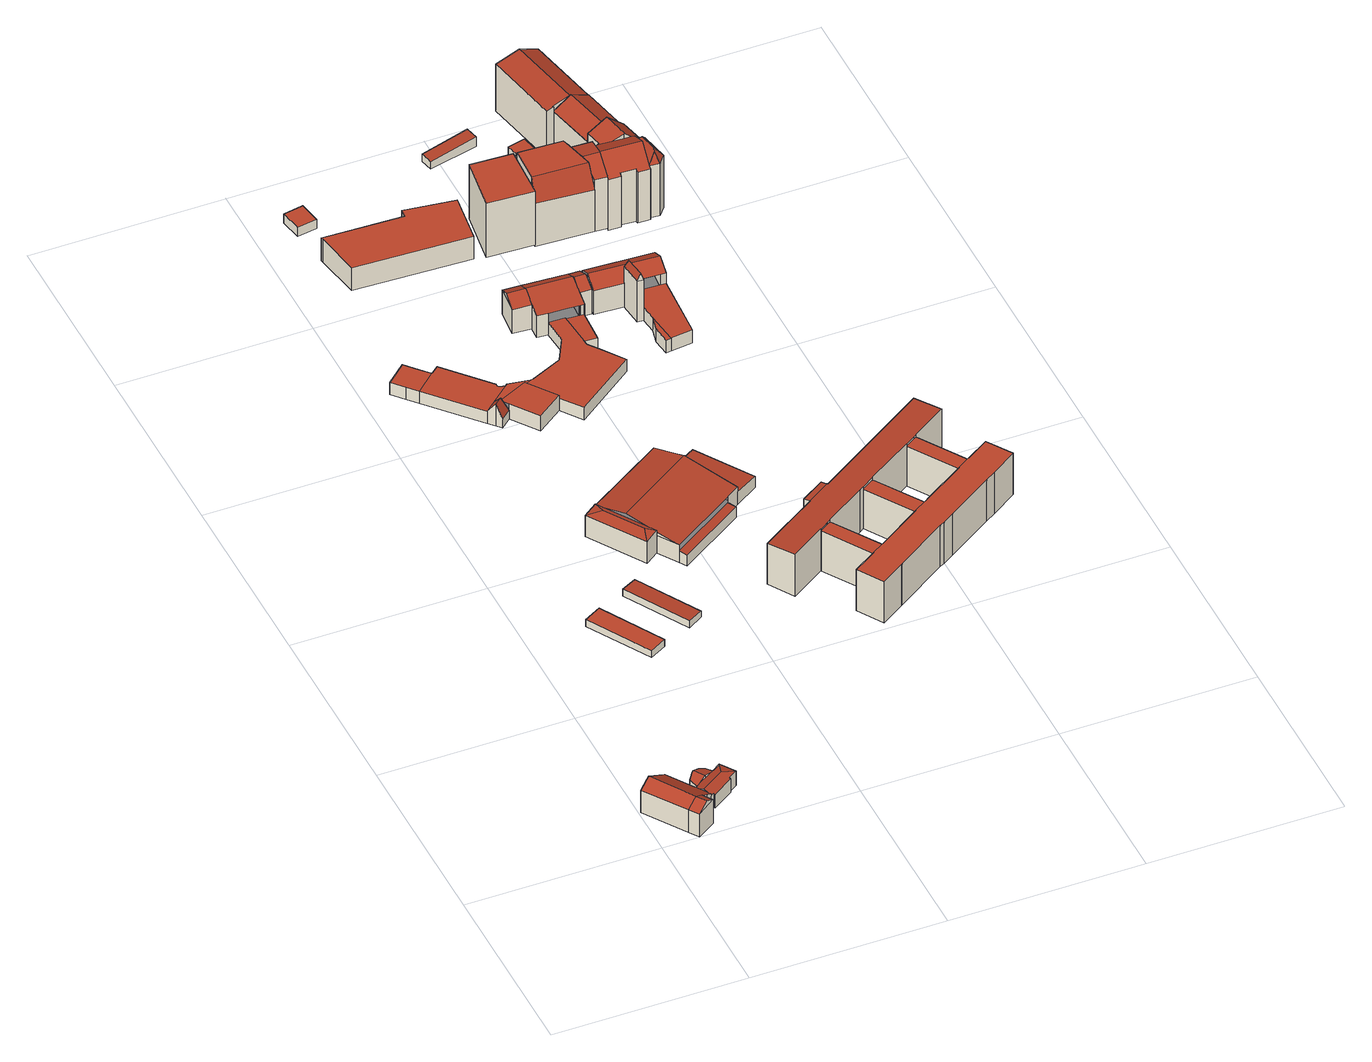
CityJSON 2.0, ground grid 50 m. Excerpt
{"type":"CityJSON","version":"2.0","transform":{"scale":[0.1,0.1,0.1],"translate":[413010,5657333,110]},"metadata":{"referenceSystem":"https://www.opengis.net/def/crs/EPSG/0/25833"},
"CityObjects":{
"building1":{"type":"Building","attributes":{"name":"Rosengarten","Gemeindeschluessel":14612000,"Geometrietyp2DReferenz":"3000","function":"31001_2081","roofType":"9999"},"children":["building1-1","building1-2","building1-3","building1-4"]},
"building1-1":{"type":"BuildingPart","attributes":{"Dachtyp_tdc":"tdcHipAndGableRoof","Dachneigung":23.63,"QualitaetDacherkennung":68,"Geometrietyp2DReferenz":"3000","measuredHeight":5.55,"roofType":"5000"},"parents":["building1"],"geometry":[{"type":"MultiSurface","lod":"2","boundaries":[[[0,1,2,3]],[[1,4,5,2]],[[6,7,8,9]],[[7,10,8]],[[11,12,13]],[[11,14,15,12]],[[14,16,17,15]],[[16,18,19,17]],[[18,20,21,19]],[[20,0,3,21]],[[16,14,22]],[[14,11,23,24,7,6,25,26,22]],[[26,27,4,1,0,20,18,16,22]],[[3,2,5,28,9,8,12,15,17,19,21]]],"semantics":{"surfaces":[{"type":"WallSurface"},{"type":"RoofSurface"},{"type":"GroundSurface"}],"values":[0,0,0,0,0,0,0,0,0,0,1,1,1,2]}}]},
"building1-2":{"type":"BuildingPart","attributes":{"Dachtyp_tdc":"tdcGableRoof","Dachneigung":32.05,"QualitaetDacherkennung":57,"Geometrietyp2DReferenz":"3000","measuredHeight":8.8,"roofType":"3100"},"parents":["building1"],"geometry":[{"type":"MultiSurface","lod":"2","boundaries":[[[29,30,31,32]],[[29,33,34,30]],[[33,35,36,37,34]],[[33,29,38]],[[29,32,39,40,38]],[[35,33,38,40,41]],[[31,30,34,37,42]]],"semantics":{"surfaces":[{"type":"WallSurface"},{"type":"RoofSurface"},{"type":"GroundSurface"}],"values":[0,0,0,0,1,1,2]}}]},
"building1-3":{"type":"BuildingPart","attributes":{"Dachtyp_tdc":"tdcGableRoof","Dachneigung":32.05,"QualitaetDacherkennung":63,"Geometrietyp2DReferenz":"3000","measuredHeight":8.85,"roofType":"3100"},"parents":["building1"],"geometry":[{"type":"MultiSurface","lod":"2","boundaries":[[[43,44,45,5,4]],[[44,32,31,45]],[[36,46,47,37]],[[46,48,49,47]],[[48,50,51,49]],[[50,52,53,51]],[[52,54,6,9,53]],[[50,48,46,36,55,41,40]],[[40,39,56,32,44,43,27,57,25,54,52,50]],[[5,45,31,42,37,47,49,51,53,9,28]]],"semantics":{"surfaces":[{"type":"WallSurface"},{"type":"RoofSurface"},{"type":"GroundSurface"}],"values":[0,0,0,0,0,0,0,1,1,2]}}]},
"building1-4":{"type":"BuildingPart","attributes":{"Dachtyp_tdc":"tdcFreeFormRoof","Dachneigung":18.27,"QualitaetDacherkennung":60,"Geometrietyp2DReferenz":"3000","measuredHeight":5.41,"roofType":"5000"},"parents":["building1"],"geometry":[{"type":"MultiSurface","lod":"2","boundaries":[[[10,58,59,8]],[[58,60,61,59]],[[60,62,63,61]],[[62,64,65,63]],[[64,13,12,65]],[[66,67,60,58,10,24]],[[66,23,13,64,62,67]],[[62,60,67]],[[8,59,61,63,65,12]]],"semantics":{"surfaces":[{"type":"WallSurface"},{"type":"RoofSurface"},{"type":"GroundSurface"}],"values":[0,0,0,0,0,1,1,0,2]}}]},
"building2":{"type":"Building","attributes":{"Dachtyp_tdc":"tdcPolyFlatRoof","Gemeindeschluessel":14612000,"Dachneigung":0,"QualitaetDacherkennung":72,"Geometrietyp2DReferenz":"3000","measuredHeight":2.14,"function":"31001_2463","roofType":"1000"},"geometry":[{"type":"Solid","lod":"2","boundaries":[[[[68,69,70,71]],[[69,72,73,70]],[[72,74,75,73]],[[74,68,71,75]],[[74,72,69,68]],[[71,70,73,75]]]],"semantics":{"surfaces":[{"type":"WallSurface"},{"type":"RoofSurface"},{"type":"GroundSurface"}],"values":[[0,0,0,0,1,2]]}}]},
"building3":{"type":"Building","attributes":{"Dachtyp_tdc":"tdcPolyFlatRoof","Gemeindeschluessel":14612000,"Dachneigung":2.82,"QualitaetDacherkennung":89,"Geometrietyp2DReferenz":"3000","measuredHeight":2.12,"function":"31001_2463","roofType":"2100"},"geometry":[{"type":"Solid","lod":"2","boundaries":[[[[76,77,78,79]],[[77,80,81,78]],[[80,82,83,81]],[[82,76,79,83]],[[82,80,77,76]],[[79,78,81,83]]]],"semantics":{"surfaces":[{"type":"WallSurface"},{"type":"RoofSurface"},{"type":"GroundSurface"}],"values":[[0,0,0,0,1,2]]}}]},
"building4":{"type":"Building","attributes":{"Dachtyp_tdc":"tdcPolyFlatRoof","Gemeindeschluessel":14612000,"Dachneigung":0,"QualitaetDacherkennung":67,"Geometrietyp2DReferenz":"3000","measuredHeight":2.87,"function":"31001_9998","roofType":"1000"},"geometry":[{"type":"Solid","lod":"2","boundaries":[[[[84,85,86,87]],[[85,88,89,86]],[[88,90,91,89]],[[90,84,87,91]],[[90,88,85,84]],[[87,86,89,91]]]],"semantics":{"surfaces":[{"type":"WallSurface"},{"type":"RoofSurface"},{"type":"GroundSurface"}],"values":[[0,0,0,0,1,2]]}}]},
"building5":{"type":"Building","attributes":{"Gemeindeschluessel":14612000,"Geometrietyp2DReferenz":"3000","function":"31001_3211","roofType":"9999"},"children":["building5-1","building5-2","building5-3","building5-4"]},
"building5-1":{"type":"BuildingPart","attributes":{"Dachtyp_tdc":"tdcPolyFlatRoof","Dachneigung":4.71,"QualitaetDacherkennung":76,"Geometrietyp2DReferenz":"3000","measuredHeight":3.86,"roofType":"2100"},"parents":["building5"],"geometry":[{"type":"MultiSurface","lod":"2","boundaries":[[[92,93,94,95]],[[96,97,98,99]],[[97,92,95,98]],[[97,96,93,92]],[[95,94,99,98]]],"semantics":{"surfaces":[{"type":"WallSurface"},{"type":"RoofSurface"},{"type":"GroundSurface"}],"values":[0,0,0,1,2]}}]},
"building5-2":{"type":"BuildingPart","attributes":{"Dachtyp_tdc":"tdcGableRoof","Dachneigung":10.31,"QualitaetDacherkennung":37,"Geometrietyp2DReferenz":"3000","measuredHeight":7.96,"roofType":"3100"},"parents":["building5"],"geometry":[{"type":"MultiSurface","lod":"2","boundaries":[[[100,101,102,103,104]],[[105,106,107,108]],[[106,109,96,99,107]],[[110,111,112,113,94,93]],[[100,111,110,114,115,116,117]],[[118,119,120,115,114,121]],[[106,118,121,109]],[[109,121,114,110]],[[105,119,118,106]],[[100,117,101]],[[113,103,102,108,107,99,94]]],"semantics":{"surfaces":[{"type":"WallSurface"},{"type":"RoofSurface"},{"type":"GroundSurface"}],"values":[0,0,0,0,1,1,0,0,0,0,2]}}]},
"building5-3":{"type":"BuildingPart","attributes":{"Dachtyp_tdc":"tdcPolyFlatRoof","Dachneigung":5.27,"QualitaetDacherkennung":71,"Geometrietyp2DReferenz":"3000","measuredHeight":3.4,"roofType":"2100"},"parents":["building5"],"geometry":[{"type":"MultiSurface","lod":"2","boundaries":[[[112,122,123,113]],[[122,124,125,123]],[[124,104,103,125]],[[104,124,122,112]],[[113,123,125,103]]],"semantics":{"surfaces":[{"type":"WallSurface"},{"type":"RoofSurface"},{"type":"GroundSurface"}],"values":[0,0,0,1,2]}}]},
"building5-4":{"type":"BuildingPart","attributes":{"Dachtyp_tdc":"tdcHipRoof","Dachneigung":12.62,"QualitaetDacherkennung":58,"Geometrietyp2DReferenz":"3000","measuredHeight":7.15,"roofType":"3200"},"parents":["building5"],"geometry":[{"type":"MultiSurface","lod":"2","boundaries":[[[126,127,128,129]],[[127,130,119,105,108,128]],[[131,126,129,102,101,117]],[[130,127,132]],[[126,131,133]],[[127,126,133,132]],[[131,116,120,130,132,133]],[[129,128,108,102]]],"semantics":{"surfaces":[{"type":"WallSurface"},{"type":"RoofSurface"},{"type":"GroundSurface"}],"values":[0,0,0,1,1,1,1,2]}}]},
"building6":{"type":"Building","attributes":{"Gemeindeschluessel":14612000,"Geometrietyp2DReferenz":"3000","function":"31001_9998","roofType":"9999"},"children":["building6-1","building6-2","building6-3","building6-4","building6-5","building6-6","building6-7","building6-8","building6-9","building6-10"]},
"building6-1":{"type":"BuildingPart","attributes":{"Dachtyp_tdc":"tdcPolyFlatRoof","Dachneigung":0,"QualitaetDacherkennung":41,"Geometrietyp2DReferenz":"3000","measuredHeight":4.59,"roofType":"1000"},"parents":["building6"],"geometry":[{"type":"MultiSurface","lod":"2","boundaries":[[[134,135,136,137,138]],[[135,139,140,141,136]],[[142,143,139,135,134]],[[137,136,141,144,145]]],"semantics":{"surfaces":[{"type":"WallSurface"},{"type":"RoofSurface"},{"type":"GroundSurface"}],"values":[0,0,1,2]}}]},
"building6-2":{"type":"BuildingPart","attributes":{"Dachtyp_tdc":"tdcPolyFlatRoof","Dachneigung":0,"QualitaetDacherkennung":66,"Geometrietyp2DReferenz":"3000","measuredHeight":3.53,"roofType":"1000"},"parents":["building6"],"geometry":[{"type":"MultiSurface","lod":"2","boundaries":[[[146,147,148,149]],[[147,150,151,148]],[[150,147,146,152]],[[153,149,148,151]]],"semantics":{"surfaces":[{"type":"WallSurface"},{"type":"RoofSurface"},{"type":"GroundSurface"}],"values":[0,0,1,2]}}]},
"building6-3":{"type":"BuildingPart","attributes":{"Dachtyp_tdc":"tdcPolyFlatRoof","Dachneigung":0,"QualitaetDacherkennung":19,"Geometrietyp2DReferenz":"3000","measuredHeight":3.84,"roofType":"1000"},"parents":["building6"],"geometry":[{"type":"MultiSurface","lod":"2","boundaries":[[[154,138,137,155]],[[156,157,158,159,160]],[[157,161,162,158]],[[161,163,164,162]],[[165,166,167,151,150]],[[166,168,169,167]],[[168,170,171,169]],[[170,154,155,171]],[[170,168,166,165,172,163,161,157,156,173,138,154]],[[155,137,145,159,158,162,164,153,151,167,169,171]]],"semantics":{"surfaces":[{"type":"WallSurface"},{"type":"RoofSurface"},{"type":"GroundSurface"}],"values":[0,0,0,0,0,0,0,0,1,2]}}]},
"building6-4":{"type":"BuildingPart","attributes":{"Dachtyp_tdc":"tdcPolyFlatRoof","Dachneigung":0,"QualitaetDacherkennung":47,"Geometrietyp2DReferenz":"3000","measuredHeight":3.66,"roofType":"1000"},"parents":["building6"],"geometry":[{"type":"MultiSurface","lod":"2","boundaries":[[[174,175,176,177,178]],[[175,179,180,176]],[[179,181,182,180]],[[181,183,184,182]],[[183,185,186,187,184]],[[188,189,190,191,192]],[[189,188,193,185,183,181,179,175,174]],[[177,176,180,182,184,187,194,192,191]]],"semantics":{"surfaces":[{"type":"WallSurface"},{"type":"RoofSurface"},{"type":"GroundSurface"}],"values":[0,0,0,0,0,0,1,2]}}]},
"building6-5":{"type":"BuildingPart","attributes":{"Dachtyp_tdc":"tdcPolyFlatRoof","Dachneigung":0,"QualitaetDacherkennung":26,"Geometrietyp2DReferenz":"3000","measuredHeight":3.65,"roofType":"1000"},"parents":["building6"],"geometry":[{"type":"MultiSurface","lod":"2","boundaries":[[[186,195,196,187]],[[195,160,159,196]],[[160,195,186,197,198,199]],[[144,194,187,196,159,145]]],"semantics":{"surfaces":[{"type":"WallSurface"},{"type":"RoofSurface"},{"type":"GroundSurface"}],"values":[0,0,1,2]}}]},
"building6-6":{"type":"BuildingPart","attributes":{"Dachtyp_tdc":"tdcGableRoof","Dachneigung":17.38,"QualitaetDacherkennung":53,"Geometrietyp2DReferenz":"3000","measuredHeight":8.93,"roofType":"3100"},"parents":["building6"],"geometry":[{"type":"MultiSurface","lod":"2","boundaries":[[[200,201,146,149,202]],[[203,164,163]],[[203,204,205,164]],[[204,206,207,208,205]],[[209,210,211,212,213]],[[214,215,216,217,218]],[[215,200,202,216]],[[219,220,210,209,221]],[[221,222,206,204,203,223,201,200,215,214,224,219]],[[202,149,153,164,205,208,225,213,212,226,217,216]]],"semantics":{"surfaces":[{"type":"WallSurface"},{"type":"RoofSurface"},{"type":"GroundSurface"}],"values":[0,0,0,0,0,0,0,1,1,2]}}]},
"building6-7":{"type":"BuildingPart","attributes":{"Dachtyp_tdc":"tdcGableRoof","Dachneigung":27.66,"QualitaetDacherkennung":76,"Geometrietyp2DReferenz":"3000","measuredHeight":9.28,"roofType":"3100"},"parents":["building6"],"geometry":[{"type":"MultiSurface","lod":"2","boundaries":[[[207,227,228,208]],[[227,229,230,228]],[[229,209,213,230]],[[229,227,231]],[[227,207,222,232,231]],[[209,229,231,232]],[[208,228,230,213,225]]],"semantics":{"surfaces":[{"type":"WallSurface"},{"type":"RoofSurface"},{"type":"GroundSurface"}],"values":[0,0,0,0,1,1,2]}}]},
"building6-8":{"type":"BuildingPart","attributes":{"Dachtyp_tdc":"tdcGableRoof","Dachneigung":27.57,"QualitaetDacherkennung":66,"Geometrietyp2DReferenz":"3000","measuredHeight":9.3,"roofType":"3100"},"parents":["building6"],"geometry":[{"type":"MultiSurface","lod":"2","boundaries":[[[211,233,234,212]],[[233,235,236,234]],[[235,218,217,236]],[[235,233,237]],[[233,211,220,238,237]],[[218,235,237,238,224]],[[212,234,236,217,226]]],"semantics":{"surfaces":[{"type":"WallSurface"},{"type":"RoofSurface"},{"type":"GroundSurface"}],"values":[0,0,0,0,1,1,2]}}]},
"building6-9":{"type":"BuildingPart","attributes":{"Dachtyp_tdc":"tdcHipAndGableRoof","Dachneigung":69.21,"QualitaetDacherkennung":13,"Geometrietyp2DReferenz":"3000","measuredHeight":6.76,"roofType":"5000"},"parents":["building6"],"geometry":[{"type":"MultiSurface","lod":"2","boundaries":[[[140,239,240,141]],[[239,241,242,240]],[[241,188,192,242]],[[140,243,197,244]],[[197,193,188,241,244]],[[241,239,140,244]],[[192,194,144,141,240,242]]],"semantics":{"surfaces":[{"type":"WallSurface"},{"type":"RoofSurface"},{"type":"GroundSurface"}],"values":[0,0,0,1,1,1,2]}}]},
"building6-10":{"type":"BuildingPart","attributes":{"Dachtyp_tdc":"tdcPolyFlatRoof","Dachneigung":0,"QualitaetDacherkennung":64,"Geometrietyp2DReferenz":"3000","measuredHeight":3.64,"roofType":"1000"},"parents":["building6"],"geometry":[{"type":"MultiSurface","lod":"2","boundaries":[[[245,246,247,248]],[[246,178,177,247]],[[190,249,250,191]],[[249,251,252,250]],[[251,245,248,252]],[[251,249,190,178,246,245]],[[248,247,177,191,250,252]]],"semantics":{"surfaces":[{"type":"WallSurface"},{"type":"RoofSurface"},{"type":"GroundSurface"}],"values":[0,0,0,0,0,1,2]}}]},
"building7":{"type":"Building","attributes":{"Dachtyp_tdc":"tdcPolyFlatRoof","Gemeindeschluessel":14612000,"Dachneigung":0,"QualitaetDacherkennung":75,"Geometrietyp2DReferenz":"3000","measuredHeight":6.85,"function":"31001_9998","roofType":"1000"},"geometry":[{"type":"Solid","lod":"2","boundaries":[[[[253,254,255,256]],[[254,257,258,255]],[[257,259,260,258]],[[259,261,262,260]],[[261,263,264,262]],[[263,265,266,264]],[[265,253,256,266]],[[265,263,261,259,257,254,253]],[[256,255,258,260,262,264,266]]]],"semantics":{"surfaces":[{"type":"WallSurface"},{"type":"RoofSurface"},{"type":"GroundSurface"}],"values":[[0,0,0,0,0,0,0,1,2]]}}]},
"building8":{"type":"Building","attributes":{"Dachtyp_tdc":"tdcPolyFlatRoof","Gemeindeschluessel":14612000,"Dachneigung":0,"QualitaetDacherkennung":57,"Geometrietyp2DReferenz":"3000","measuredHeight":16.38,"function":"31001_9998","roofType":"1000"},"geometry":[{"type":"Solid","lod":"2","boundaries":[[[[267,268,269,270]],[[268,271,272,269]],[[271,273,274,272]],[[273,267,270,274]],[[273,271,268,267]],[[270,269,272,274]]]],"semantics":{"surfaces":[{"type":"WallSurface"},{"type":"RoofSurface"},{"type":"GroundSurface"}],"values":[[0,0,0,0,1,2]]}}]},
"building9":{"type":"Building","attributes":{"name":"4. Grundschule Am Rosengarten Dresden","Gemeindeschluessel":14612000,"Geometrietyp2DReferenz":"3000","function":"31001_3021","roofType":"9999"},"children":["building9-1","building9-2","building9-3","building9-4","building9-5","building9-6"]},
"building9-1":{"type":"BuildingPart","attributes":{"Dachtyp_tdc":"tdcPolyFlatRoof","Dachneigung":2.97,"QualitaetDacherkennung":86,"Geometrietyp2DReferenz":"3000","measuredHeight":12.7,"roofType":"2100"},"parents":["building9"],"geometry":[{"type":"MultiSurface","lod":"2","boundaries":[[[275,276,277,278]],[[276,279,277]],[[280,281,282,283,284]],[[281,285,282]],[[286,287,288]],[[286,289,290,287]],[[289,291,292,290]],[[291,293,292]],[[294,295,296,297,298]],[[295,299,300,296]],[[299,301,302,300]],[[301,303,304,302]],[[303,305,304]],[[306,307,308,309,310]],[[307,311,312,308]],[[311,275,278,312]],[[311,307,306,303,301,299,295,294,291,289,286,281,280,276,275]],[[278,277,283,282,287,290,292,297,296,300,302,304,309,308,312]]],"semantics":{"surfaces":[{"type":"WallSurface"},{"type":"RoofSurface"},{"type":"GroundSurface"}],"values":[0,0,0,0,0,0,0,0,0,0,0,0,0,0,0,0,1,2]}}]},
"building9-2":{"type":"BuildingPart","attributes":{"Dachtyp_tdc":"tdcPolyFlatRoof","Dachneigung":0,"QualitaetDacherkennung":66,"Geometrietyp2DReferenz":"3000","measuredHeight":12,"roofType":"1000"},"parents":["building9"],"geometry":[{"type":"MultiSurface","lod":"2","boundaries":[[[313,284,283,314]],[[279,315,316,277]],[[315,279,284,313]],[[314,283,277,316]]],"semantics":{"surfaces":[{"type":"WallSurface"},{"type":"RoofSurface"},{"type":"GroundSurface"}],"values":[0,0,1,2]}}]},
"building9-3":{"type":"BuildingPart","attributes":{"Dachtyp_tdc":"tdcPolyFlatRoof","Dachneigung":4.26,"QualitaetDacherkennung":64,"Geometrietyp2DReferenz":"3000","measuredHeight":12.21,"roofType":"2100"},"parents":["building9"],"geometry":[{"type":"MultiSurface","lod":"2","boundaries":[[[305,317,318,304]],[[317,319,320,318]],[[319,310,309,320]],[[319,317,305,310]],[[309,304,318,320]]],"semantics":{"surfaces":[{"type":"WallSurface"},{"type":"RoofSurface"},{"type":"GroundSurface"}],"values":[0,0,0,1,2]}}]},
"building9-4":{"type":"BuildingPart","attributes":{"Dachtyp_tdc":"tdcPolyFlatRoof","Dachneigung":0,"QualitaetDacherkennung":60,"Geometrietyp2DReferenz":"3000","measuredHeight":12,"roofType":"1000"},"parents":["building9"],"geometry":[{"type":"MultiSurface","lod":"2","boundaries":[[[285,321,322,282]],[[323,288,287,324]],[[288,323,321,285]],[[282,322,324,287]]],"semantics":{"surfaces":[{"type":"WallSurface"},{"type":"RoofSurface"},{"type":"GroundSurface"}],"values":[0,0,1,2]}}]},
"building9-5":{"type":"BuildingPart","attributes":{"Dachtyp_tdc":"tdcPolyFlatRoof","Dachneigung":0,"QualitaetDacherkennung":69,"Geometrietyp2DReferenz":"3000","measuredHeight":12.01,"roofType":"1000"},"parents":["building9"],"geometry":[{"type":"MultiSurface","lod":"2","boundaries":[[[293,325,326,292]],[[327,298,297,328]],[[327,325,293,298]],[[297,292,326,328]]],"semantics":{"surfaces":[{"type":"WallSurface"},{"type":"RoofSurface"},{"type":"GroundSurface"}],"values":[0,0,1,2]}}]},
"building9-6":{"type":"BuildingPart","attributes":{"Dachtyp_tdc":"tdcPolyFlatRoof","Dachneigung":0,"QualitaetDacherkennung":68,"Geometrietyp2DReferenz":"3000","measuredHeight":12.49,"roofType":"1000"},"parents":["building9"],"geometry":[{"type":"MultiSurface","lod":"2","boundaries":[[[329,326,325]],[[329,330,324,326]],[[330,323,324]],[[331,322,321]],[[331,332,333,322]],[[332,334,314,333]],[[334,313,314]],[[335,316,315]],[[335,336,337,316]],[[336,338,339,337]],[[338,340,341,339]],[[340,342,343,341]],[[342,344,345,343]],[[344,346,347,345]],[[346,348,349,347]],[[348,350,351,349]],[[350,352,353,351]],[[352,354,355,353]],[[354,356,357,355]],[[356,358,359,357]],[[358,360,328,359]],[[360,327,328]],[[360,358,356,354,352,350,348,346,344,342,340,338,336,335,334,332,331,330,329]],[[326,324,322,333,314,316,337,339,341,343,345,347,349,351,353,355,357,359,328]]],"semantics":{"surfaces":[{"type":"WallSurface"},{"type":"RoofSurface"},{"type":"GroundSurface"}],"values":[0,0,0,0,0,0,0,0,0,0,0,0,0,0,0,0,0,0,0,0,0,0,1,2]}}]},
"building10":{"type":"Building","attributes":{"Gemeindeschluessel":14612000,"Geometrietyp2DReferenz":"3000","function":"31001_9998","roofType":"9999"},"children":["building10-1","building10-2","building10-3","building10-4"]},
"building10-1":{"type":"BuildingPart","attributes":{"Dachtyp_tdc":"tdcPolyFlatRoof","Dachneigung":2.81,"QualitaetDacherkennung":82,"Geometrietyp2DReferenz":"3000","measuredHeight":3.93,"roofType":"2100"},"parents":["building10"],"geometry":[{"type":"MultiSurface","lod":"2","boundaries":[[[361,362,363,364]],[[362,365,366,363]],[[365,367,368,366]],[[367,365,362,361]],[[364,363,366,368]]],"semantics":{"surfaces":[{"type":"WallSurface"},{"type":"RoofSurface"},{"type":"GroundSurface"}],"values":[0,0,0,1,2]}}]},
"building10-2":{"type":"BuildingPart","attributes":{"Dachtyp_tdc":"tdcGableRoof","Dachneigung":27.89,"QualitaetDacherkennung":73,"Geometrietyp2DReferenz":"3000","measuredHeight":9.29,"roofType":"3100"},"parents":["building10"],"geometry":[{"type":"MultiSurface","lod":"2","boundaries":[[[369,370,371,372]],[[370,373,374,371]],[[373,375,376,374]],[[375,377,378,376]],[[377,379,380,378]],[[379,381,382,383,380]],[[379,377,375,373]],[[373,370,369,384,381,379]],[[372,371,374,376,378,380,383,385]]],"semantics":{"surfaces":[{"type":"WallSurface"},{"type":"RoofSurface"},{"type":"GroundSurface"}],"values":[0,0,0,0,0,0,1,1,2]}}]},
"building10-3":{"type":"BuildingPart","attributes":{"Dachtyp_tdc":"tdcFreeFormRoof","Dachneigung":71.16,"QualitaetDacherkennung":11,"Geometrietyp2DReferenz":"3000","measuredHeight":14.7,"roofType":"5000"},"parents":["building10"],"geometry":[{"type":"MultiSurface","lod":"2","boundaries":[[[386,387,372,388]],[[387,369,372]],[[389,386,388,390,391]],[[392,393,387]],[[387,386,394,392]],[[394,389,393,392]],[[389,394,386]],[[388,372,385,390]]],"semantics":{"surfaces":[{"type":"WallSurface"},{"type":"RoofSurface"},{"type":"GroundSurface"}],"values":[0,0,0,1,1,1,0,2]}}]},
"building10-4":{"type":"BuildingPart","attributes":{"Dachtyp_tdc":"tdcPolyFlatRoof","Dachneigung":0,"QualitaetDacherkennung":82,"Geometrietyp2DReferenz":"3000","measuredHeight":3.98,"roofType":"1000"},"parents":["building10"],"geometry":[{"type":"MultiSurface","lod":"2","boundaries":[[[382,395,396,383]],[[395,397,361,364,396]],[[398,391,390,368,367]],[[399,391,398,397,395,382]],[[383,396,364,368,390,385]]],"semantics":{"surfaces":[{"type":"WallSurface"},{"type":"RoofSurface"},{"type":"GroundSurface"}],"values":[0,0,0,1,2]}}]},
"building11":{"type":"Building","attributes":{"Dachtyp_tdc":"tdcPolyFlatRoof","Gemeindeschluessel":14612000,"Dachneigung":2.98,"QualitaetDacherkennung":68,"Geometrietyp2DReferenz":"3000","measuredHeight":2.96,"function":"31001_9998","roofType":"2100"},"geometry":[{"type":"Solid","lod":"2","boundaries":[[[[400,401,402,403]],[[401,404,405,402]],[[404,406,407,405]],[[406,400,403,407]],[[406,404,401,400]],[[403,402,405,407]]]],"semantics":{"surfaces":[{"type":"WallSurface"},{"type":"RoofSurface"},{"type":"GroundSurface"}],"values":[[0,0,0,0,1,2]]}}]},
"building12":{"type":"Building","attributes":{"Gemeindeschluessel":14612000,"Geometrietyp2DReferenz":"3000","function":"31001_9998","roofType":"9999"},"children":["building12-1","building12-2","building12-3"]},
"building12-1":{"type":"BuildingPart","attributes":{"Dachtyp_tdc":"tdcPolyFlatRoof","Dachneigung":4.94,"QualitaetDacherkennung":52,"Geometrietyp2DReferenz":"3000","measuredHeight":9.53,"roofType":"2100"},"parents":["building12"],"geometry":[{"type":"MultiSurface","lod":"2","boundaries":[[[408,409,410,411]],[[409,412,413,410]],[[414,415,416,417,418]],[[415,414,419,412,409,408]],[[411,410,413,417,416]]],"semantics":{"surfaces":[{"type":"WallSurface"},{"type":"RoofSurface"},{"type":"GroundSurface"}],"values":[0,0,0,1,2]}}]},
"building12-2":{"type":"BuildingPart","attributes":{"Dachtyp_tdc":"tdcCutGableRoof","Dachneigung":0.741,"QualitaetDacherkennung":70,"Geometrietyp2DReferenz":"3000","measuredHeight":19.41,"roofType":"9999"},"parents":["building12"],"geometry":[{"type":"MultiSurface","lod":"2","boundaries":[[[420,421,422,423]],[[421,424,425,422]],[[424,426,427,425]],[[426,428,429,427]],[[428,430,431,429]],[[430,432,408,411,431]],[[433,434,435,416,415]],[[434,436,437,435]],[[436,438,439,437]],[[438,420,423,439]],[[424,421,420,438]],[[434,433,432,430,428,426]],[[438,436,434,426,424]],[[423,422,425,427,429,431,411,416,435,437,439]]],"semantics":{"surfaces":[{"type":"WallSurface"},{"type":"RoofSurface"},{"type":"GroundSurface"}],"values":[0,0,0,0,0,0,0,0,0,0,1,1,1,2]}}]},
"building12-3":{"type":"BuildingPart","attributes":{"Dachtyp_tdc":"tdcPolyFlatRoof","Dachneigung":0,"QualitaetDacherkennung":78,"Geometrietyp2DReferenz":"3000","measuredHeight":9.3,"roofType":"1000"},"parents":["building12"],"geometry":[{"type":"MultiSurface","lod":"2","boundaries":[[[440,441,442,413,412]],[[441,443,444,442]],[[443,445,446,444]],[[445,418,417,446]],[[418,445,443,441,440,419]],[[413,442,444,446,417]]],"semantics":{"surfaces":[{"type":"WallSurface"},{"type":"RoofSurface"},{"type":"GroundSurface"}],"values":[0,0,0,0,1,2]}}]},
"building13":{"type":"Building","attributes":{"Gemeindeschluessel":14612000,"Geometrietyp2DReferenz":"3000","function":"31001_9998","roofType":"9999"},"children":["building13-1","building13-2","building13-3","building13-4"]},
"building13-1":{"type":"BuildingPart","attributes":{"Dachtyp_tdc":"tdcFreeFormRoof","Dachneigung":53.99,"QualitaetDacherkennung":16,"Geometrietyp2DReferenz":"3000","measuredHeight":18.65,"roofType":"5000"},"parents":["building13"],"geometry":[{"type":"MultiSurface","lod":"2","boundaries":[[[447,448,449,450,451]],[[448,452,453,449]],[[452,454,455,453]],[[456,457,458,459,460,454]],[[456,454,452]],[[457,456,452,448]],[[458,457,448,447]],[[458,447,461,459]],[[450,449,453,455,462,463]]],"semantics":{"surfaces":[{"type":"WallSurface"},{"type":"RoofSurface"},{"type":"GroundSurface"}],"values":[0,0,0,1,1,1,1,1,2]}}]},
"building13-2":{"type":"BuildingPart","attributes":{"Dachtyp_tdc":"tdcGableRoof","Dachneigung":37.62,"QualitaetDacherkennung":66,"Geometrietyp2DReferenz":"3000","measuredHeight":19.6,"roofType":"3100"},"parents":["building13"],"geometry":[{"type":"MultiSurface","lod":"2","boundaries":[[[464,465,466,467]],[[465,468,469,466]],[[468,470,471,469]],[[470,472,473,471]],[[472,474,475,476,473]],[[477,478,479,480,481]],[[482,483,484,455,454]],[[483,464,467,484]],[[485,486,487,488,489,478,477,490,491,492]],[[492,493,494,474,472,470,468,465,464,483,482,485]],[[467,466,469,471,473,476,495,481,480,496,463,462,455,484]]],"semantics":{"surfaces":[{"type":"WallSurface"},{"type":"RoofSurface"},{"type":"GroundSurface"}],"values":[0,0,0,0,0,0,0,0,1,1,2]}}]},
"building13-3":{"type":"BuildingPart","attributes":{"Dachtyp_tdc":"tdcGableRoof","Dachneigung":42.37,"QualitaetDacherkennung":64,"Geometrietyp2DReferenz":"3000","measuredHeight":18.61,"roofType":"3100"},"parents":["building13"],"geometry":[{"type":"MultiSurface","lod":"2","boundaries":[[[497,498,499,500]],[[498,501,502,499]],[[501,503,504,502]],[[503,505,506,504]],[[505,507,508,506]],[[507,509,510,508]],[[509,511,512,510]],[[511,513,514,512]],[[513,515,516,514]],[[515,517,518,516]],[[517,519,520,518]],[[519,521,522,520]],[[521,523,524,522]],[[523,525,526,524]],[[525,527,528,526]],[[527,529,530,528]],[[529,531,532,530]],[[531,533,534,532]],[[533,535,536,534]],[[535,451,450,536]],[[479,537,538,480]],[[537,497,500,538]],[[539,487,540,461,451,535,533]],[[533,531,529,527,525,523,521,519,517,515,513,511,509,507,505,503,501,498,497,537,479,489,539]],[[500,499,502,504,506,508,510,512,514,516,518,520,522,524,526,528,530,532,534,536,450,463,496,480,538]]],"semantics":{"surfaces":[{"type":"WallSurface"},{"type":"RoofSurface"},{"type":"GroundSurface"}],"values":[0,0,0,0,0,0,0,0,0,0,0,0,0,0,0,0,0,0,0,0,0,0,1,1,2]}}]},
"building13-4":{"type":"BuildingPart","attributes":{"Dachtyp_tdc":"tdcGableRoof","Dachneigung":10.31,"QualitaetDacherkennung":56,"Geometrietyp2DReferenz":"3000","measuredHeight":19.5,"roofType":"3100"},"parents":["building13"],"geometry":[{"type":"MultiSurface","lod":"2","boundaries":[[[475,541,542,476]],[[541,543,544,542]],[[543,545,477,481,544]],[[543,541,546]],[[541,475,494,547,546]],[[545,543,546,547,493,548,491]],[[476,542,544,481,495]]],"semantics":{"surfaces":[{"type":"WallSurface"},{"type":"RoofSurface"},{"type":"GroundSurface"}],"values":[0,0,0,0,1,1,2]}}]},
"building14":{"type":"Building","attributes":{"Dachtyp_tdc":"tdcGableRoof","Gemeindeschluessel":14612000,"Dachneigung":26.57,"QualitaetDacherkennung":69,"Geometrietyp2DReferenz":"3000","measuredHeight":15.73,"function":"31001_9998","roofType":"3100"},"geometry":[{"type":"Solid","lod":"2","boundaries":[[[[549,550,551,552]],[[550,553,554,551]],[[553,555,556,554]],[[555,557,558,556]],[[557,549,552,558]],[[549,559,560,561,550]],[[553,561,560,562]],[[555,562,560,559,557]],[[553,562,555]],[[557,559,549]],[[550,561,553]],[[552,551,554,556,558]]]],"semantics":{"surfaces":[{"type":"WallSurface"},{"type":"RoofSurface"},{"type":"GroundSurface"}],"values":[[0,0,0,0,0,1,1,0,0,0,0,2]]}}]},
"building15":{"type":"Building","attributes":{"Dachtyp_tdc":"tdcGableRoof","Gemeindeschluessel":14612000,"Dachneigung":10.5,"QualitaetDacherkennung":38,"Geometrietyp2DReferenz":"3000","measuredHeight":15.49,"function":"31001_9998","roofType":"3100"},"geometry":[{"type":"Solid","lod":"2","boundaries":[[[[563,564,565,566]],[[564,567,568,565]],[[567,569,570,568]],[[569,571,572,570]],[[571,573,574,572]],[[573,575,576,574]],[[575,577,578,576]],[[577,563,566,578]],[[573,571,569,567,564,563]],[[563,577,575,573]],[[566,565,568,570,572,574,576,578]]]],"semantics":{"surfaces":[{"type":"WallSurface"},{"type":"RoofSurface"},{"type":"GroundSurface"}],"values":[[0,0,0,0,0,0,0,0,1,1,2]]}}]}
},
"vertices":[
[169,79,43],[167,82,46],[167,82,2],[169,79,2],[158,77,46],[158,77,2],[133,115,46],[141,120,46],[141,120,2],[133,115,2],[141,120,44],[198,156,46],[198,156,2],[198,156,45],[220,171,46],[220,171,2],[245,133,46],[245,133,2],[222,118,46],[222,118,2],[224,115,43],[224,115,2],[207,132,57],[193,153,46],[146,123,46],[139,106,51],[147,93,57],[154,84,51],[147,93,2],
[143,31,75],[143,31,2],[127,56,2],[127,56,74],[95,0,71],[95,0,2],[79,25,71],[79,25,70],[79,25,2],[121,17,90],[125,55,76],[105,42,90],[100,39,86],[105,42,2],
[158,77,51],[144,68,61],[144,68,2],[6,134,70],[6,134,2],[26,147,85],[26,147,2],[33,151,90],[33,151,2],[88,184,50],[88,184,2],[133,115,51],[80,26,71],[126,56,74],[147,93,51],
[134,146,47],[134,146,2],[147,162,54],[147,162,2],[168,172,50],[168,172,2],[184,170,46],[184,170,2],[168,137,56],[151,164,56],
[141,757,50],[185,782,50],[185,782,29],[141,757,29],[279,620,50],[279,620,29],[236,595,50],[236,595,29],
[397,678,49],[357,654,52],[357,654,31],[397,678,31],[261,819,52],[261,819,31],[302,842,49],[302,842,31],
[121,2255,91],[70,2246,91],[70,2246,63],[121,2255,63],[59,2303,91],[59,2303,63],[111,2312,91],[111,2312,63],
[692,1039,71],[630,1000,77],[630,1000,38],[692,1039,38],[536,1144,77],[598,1184,71],[598,1184,38],[536,1144,38],
[425,868,91],[391,919,91],[391,919,38],[425,868,38],[425,868,72],[299,1062,91],[504,1193,91],[504,1193,38],[299,1062,38],[536,1144,91],[630,1000,91],[597,979,91],[597,979,72],[597,979,38],[550,1123,118],[345,991,118],[379,939,106],[391,919,102],[504,1193,102],[299,1062,102],[311,1043,106],[536,1144,113],
[609,960,70],[609,960,38],[437,849,70],[437,849,38],
[356,894,103],[263,1038,103],[263,1038,38],[356,894,38],[299,1062,106],[391,919,106],[303,1030,110],[366,933,110],
[380,1455,97],[312,1406,97],[312,1406,51],[380,1455,51],[380,1455,89],[263,1475,97],[263,1475,77],[263,1475,51],[326,1529,97],[250,1493,97],[250,1493,51],[326,1529,51],
[553,1705,86],[548,1616,86],[548,1616,51],[553,1705,51],[514,1618,86],[514,1618,51],[507,1708,86],[507,1708,51],
[420,1401,89],[420,1401,51],[354,1542,89],[435,1579,89],[435,1579,51],[354,1542,51],[354,1542,87],[469,1643,89],[469,1643,51],[465,1710,89],[465,1710,51],[514,1618,89],[515,1604,89],[515,1604,51],[539,1572,89],[539,1572,51],[578,1518,89],[578,1518,51],[507,1708,89],[326,1529,89],
[149,1655,88],[168,1671,88],[168,1671,51],[149,1655,51],[149,1655,87],[267,1560,88],[267,1560,51],[268,1553,88],[268,1553,51],[273,1548,88],[273,1548,51],[286,1547,88],[286,1547,87],[286,1547,51],[210,1480,88],[96,1608,88],[96,1608,87],[96,1608,51],[210,1480,51],[221,1490,88],[240,1506,51],
[291,1552,87],[291,1552,51],[240,1506,87],[250,1493,87],[326,1529,87],
[555,1705,116],[553,1705,116],[555,1705,51],[465,1710,116],[437,1712,116],[437,1712,51],[438,1744,127],[438,1744,124],[438,1744,51],[442,1817,125],[559,1810,125],[559,1810,124],[559,1810,51],[442,1817,51],[556,1738,127],[556,1734,126],[556,1734,51],[556,1738,51],[556,1738,125],[558,1781,140],[558,1789,136],[440,1787,140],[439,1755,130],[507,1708,116],[557,1747,130],[440,1787,51],[558,1781,51],
[390,1747,124],[390,1747,51],[397,1819,125],[397,1819,51],[393,1783,144],[440,1781,144],
[588,1809,125],[588,1809,51],[587,1737,125],[587,1737,51],[587,1773,144],[558,1774,144],
[236,1451,77],[236,1451,51],[226,1463,119],[226,1463,51],[250,1493,83],[243,1478,119],
[98,1711,87],[125,1680,87],[125,1680,51],[98,1711,51],[73,1633,87],[73,1633,51],[46,1664,87],[46,1664,51],
[108,2023,131],[88,2141,131],[88,2141,62],[108,2023,62],[86,2149,131],[86,2149,62],[293,2141,131],[293,2141,62],[295,2163,131],[295,2163,62],[427,2145,131],[427,2145,62],[410,2012,131],[410,2012,62],
[567,2143,225],[560,2001,225],[560,2001,61],[567,2143,61],[439,2007,225],[439,2007,61],[459,2148,225],[459,2148,61],
[1141,992,158],[1051,934,158],[1051,934,30],[1141,992,30],[1051,934,150],[1017,912,158],[899,836,158],[899,836,30],[1017,912,30],[1017,912,150],[899,836,150],[865,814,158],[865,814,30],[865,814,150],[854,807,158],[854,807,30],[749,739,158],[749,739,30],[749,739,151],[716,717,158],[715,717,158],[715,717,30],[716,717,30],[716,717,151],[625,659,158],[625,659,30],[584,724,154],[584,724,30],[735,822,154],[735,822,30],[735,822,153],[796,861,154],[796,860,154],[796,860,30],[796,861,30],[796,861,153],[1099,1057,154],[1099,1057,30],
[1096,790,150],[1096,790,30],[1130,812,150],[1130,812,30],
[725,837,151],[725,837,30],[786,876,151],[786,876,30],
[978,714,150],[978,714,30],[944,692,150],[944,692,30],
[828,616,151],[828,616,30],[795,595,151],[795,595,30],
[828,616,155],[944,692,155],[978,714,155],[989,721,155],[989,721,30],[1096,790,155],[1130,812,155],[1189,850,155],[1189,850,30],[1231,786,155],[1231,786,30],[1230,785,155],[1230,785,30],[1164,742,155],[1164,742,30],[1137,724,155],[1137,724,30],[1016,646,155],[1016,646,30],[987,627,155],[987,627,30],[974,620,155],[974,620,30],[839,532,155],[839,532,30],[837,530,155],[837,530,30],[776,491,155],[776,491,30],[734,556,155],[734,556,30],[795,595,155],
[700,1541,92],[687,1539,92],[687,1539,53],[700,1541,53],[682,1585,92],[682,1585,53],[691,1625,92],[691,1625,53],
[664,1727,125],[589,1731,125],[589,1731,53],[664,1727,53],[591,1770,146],[591,1770,53],[594,1808,125],[594,1808,53],[772,1799,125],[772,1799,53],[769,1760,146],[769,1760,53],[767,1721,125],[767,1721,93],[767,1721,53],[679,1726,125],[679,1726,53],
[670,1666,177],[664,1727,177],[670,1666,53],[686,1665,177],[686,1665,53],[686,1665,93],[672,1719,199],[679,1726,177],[678,1665,200],
[757,1548,93],[757,1548,53],[700,1541,93],[691,1625,93],[679,1726,93],
[573,2368,96],[445,2337,89],[445,2337,67],[573,2368,67],[437,2370,89],[437,2370,67],[565,2401,96],[565,2401,67],
[625,2141,148],[636,2144,149],[636,2144,57],[625,2141,57],[628,2176,149],[628,2176,57],[663,2185,152],[674,2140,152],[674,2140,57],[663,2185,57],[663,2185,150],[638,2179,150],
[707,1993,184],[560,2001,188],[560,2001,57],[707,1993,57],[561,2023,251],[561,2023,57],[566,2117,249],[566,2117,57],[567,2143,200],[567,2143,57],[570,2143,200],[570,2143,57],[625,2141,198],[674,2140,197],[680,2112,249],[680,2112,57],[685,2092,250],[685,2092,57],[702,2017,251],[702,2017,57],
[628,2176,150],[618,2174,150],[618,2174,57],[601,2249,150],[601,2249,57],[646,2260,150],[646,2260,57],
[871,2082,216],[886,2007,216],[886,2007,58],[871,2082,58],[871,2082,201],[868,1984,216],[868,1984,58],[841,1986,216],[841,1986,58],[860,2002,240],[864,2013,244],[860,2069,234],[847,2083,216],[844,2033,216],[854,2083,216],[844,2033,58],[847,2083,58],
[809,1981,212],[809,1987,217],[809,1987,58],[809,1981,58],[769,1990,217],[769,1990,58],[769,1982,212],[769,1982,58],[737,1984,212],[737,1984,58],[738,1991,217],[738,1991,215],[738,1991,58],[743,2089,229],[755,2089,229],[755,2089,212],[755,2089,58],[743,2089,58],[841,1986,217],[841,1979,212],[841,1979,58],[844,2033,254],[847,2083,229],[839,2084,229],[822,2085,229],[791,2087,229],[742,2071,238],[740,2043,252],[740,2039,254],[740,2038,253],[740,2028,245],[740,2039,58],[822,2085,58],
[755,2091,212],[755,2092,212],[755,2092,58],[755,2091,58],[755,2093,212],[755,2093,58],[756,2094,213],[756,2094,58],[756,2095,213],[756,2095,58],[756,2096,213],[756,2096,58],[757,2097,213],[757,2097,58],[757,2098,214],[757,2098,58],[758,2099,214],[758,2099,58],[759,2100,215],[759,2100,58],[760,2100,215],[760,2100,58],[760,2101,216],[760,2101,58],[761,2102,216],[761,2102,58],[762,2102,217],[762,2102,58],[763,2103,217],[763,2103,58],[764,2103,218],[764,2103,58],[765,2104,218],[765,2104,58],[756,2146,218],[756,2146,58],[807,2154,244],[807,2154,58],[854,2162,200],[854,2162,58],[755,2090,212],[755,2090,58],[822,2085,244],[847,2083,222],
[707,1993,215],[707,1993,58],[685,2092,243],[685,2092,58],[743,2089,243],[697,2039,253],[740,2037,253],[740,2039,253],
[727,2275,191],[726,2277,191],[726,2277,59],[727,2275,59],[826,2298,191],[826,2298,59],[854,2162,191],[854,2162,59],[756,2146,191],[756,2146,59],[756,2146,192],[806,2154,217],[776,2288,217],[854,2162,192],
[773,2287,216],[726,2277,207],[726,2277,61],[773,2287,61],[727,2275,207],[727,2275,61],[708,2271,203],[708,2271,61],[667,2471,203],[667,2471,61],[732,2484,216],[732,2484,61],[785,2495,189],[785,2495,61],[826,2298,189],[826,2298,61]
]}
